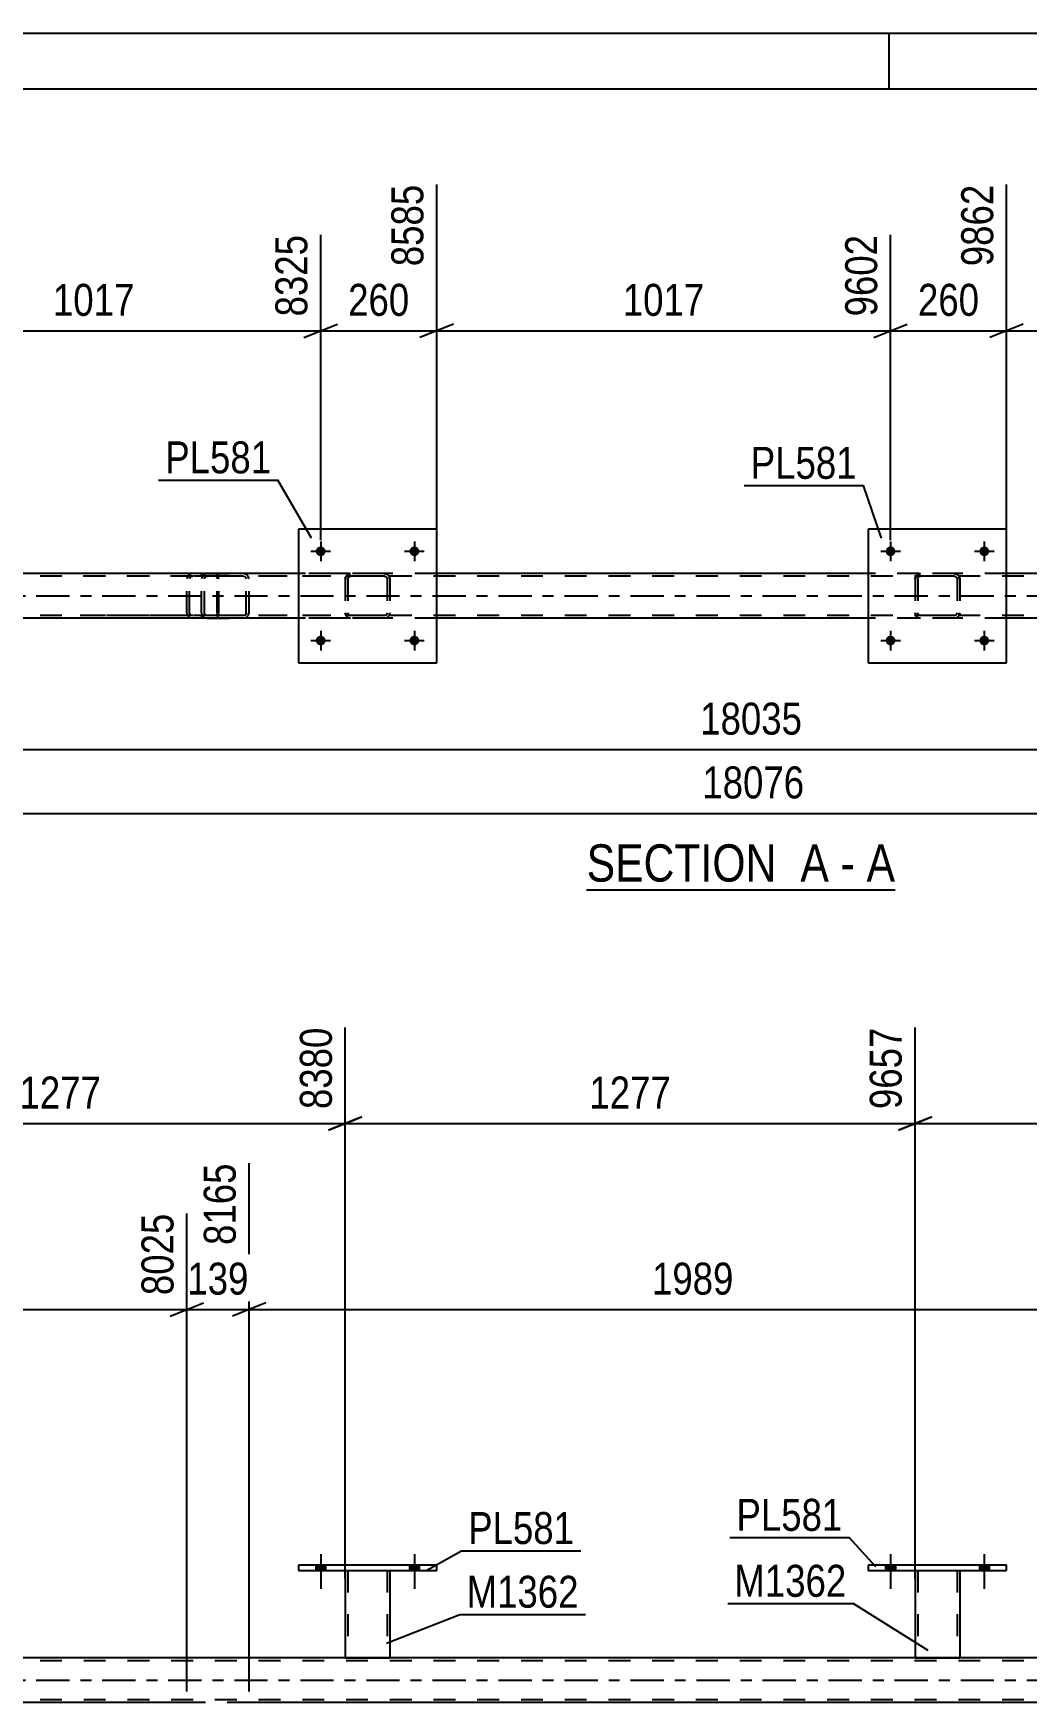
# Model space of a CAD drawing. Header units: millimetres. Extents: x 0 to 841, y 0 to 594.
# Drawn here: x 344.3 to 433.3, y 444.4 to 594 of the extents above; entities that cross this region are included whole.
import ezdxf

# ---------------------------------------------------------------- set-up
doc = ezdxf.new("R2010")
doc.units = ezdxf.units.MM
doc.linetypes.add('DXK_LINE_DOT2', pattern=[3.9198, 1.9599, -1.9599])
doc.linetypes.add('DXK_LINE_DOT3', pattern=[5.9187, 2.979, -0.9799, 0.9799, -0.9799])
doc.styles.add('Arial Narrow', font='ARIALN.TTF', dxfattribs={"height": 0.2})

# ---------------------------------------------------------------- blocks, each defined once
blk = doc.blocks.new('Unknown-272366397-1135')
at = {"color": 5, "linetype": 'Continuous'}
for p, q in [((841, 594), (0, 594)), ((421, 589), (421, 594)), ((836, 589), (5, 589))]:
    blk.add_line(p, q, dxfattribs=at)
blk = doc.blocks.new('Unknown-272366397-11 - 4307')
at = {"color": 6, "linetype": 'Continuous'}
blk.add_line((393.87, 517.21), (421.51, 517.21), dxfattribs=at)
at = {"color": 0, "linetype": 'Continuous'}
for points in [[(411.98, 517.96), (411.98, 521.46), (393.87, 521.46), (393.87, 517.96)], [(415.58, 517.96), (415.58, 521.46), (413.03, 521.46), (413.03, 517.96)], [(417.91, 517.96), (417.91, 521.46), (416.63, 521.46), (416.63, 517.96)], [(421.51, 517.96), (421.51, 521.46), (418.96, 521.46), (418.96, 517.96)]]:
    blk.add_wipeout(points, dxfattribs=at)
at = {"color": 7, "linetype": 'Continuous', "style": 'Arial Narrow'}
for s, p in [('SECTION ', (393.87, 517.96)), ('A', (413.03, 517.96)), ('A', (418.96, 517.96)), ('-', (416.63, 517.96))]:
    blk.add_text(s, height=3.34, dxfattribs=at).set_placement(p)
blk = doc.blocks.new('Part-272366397-7322 - 4307')
at = {"color": 7, "linetype": 'DXK_LINE_DOT2'}
for p, q in [((423.31, 545.09), (423.35, 545.27)), ((423.35, 545.27), (423.31, 545.09)), ((423.31, 545.09), (423.31, 542.05)), ((423.55, 545.09), (423.57, 545.18)), ((423.55, 545.09), (423.55, 542.05)), ((423.57, 545.18), (423.62, 545.26)), ((423.61, 545.53), (423.79, 545.57)), ((423.79, 545.57), (423.61, 545.53)), ((423.62, 545.26), (423.7, 545.31)), ((423.7, 545.31), (423.79, 545.33)), ((426.83, 545.57), (423.79, 545.57)), ((426.83, 545.33), (423.79, 545.33)), ((426.83, 545.57), (427.01, 545.53)), ((427.01, 545.53), (426.83, 545.57)), ((426.83, 545.33), (426.92, 545.31)), ((426.92, 545.31), (427, 545.26)), ((427, 545.26), (427.05, 545.18)), ((427.05, 545.18), (427.07, 545.09)), ((427.07, 545.09), (427.07, 542.05)), ((427.27, 545.27), (427.31, 545.09)), ((427.31, 545.09), (427.27, 545.27)), ((427.31, 545.09), (427.31, 542.05)), ((423.35, 541.87), (423.31, 542.05)), ((423.31, 542.05), (423.35, 541.87)), ((423.57, 541.96), (423.55, 542.05)), ((423.62, 541.88), (423.57, 541.96)), ((423.7, 541.83), (423.62, 541.88)), ((423.79, 541.81), (423.7, 541.83)), ((426.83, 541.81), (423.79, 541.81)), ((426.92, 541.83), (426.83, 541.81)), ((427, 541.88), (426.92, 541.83)), ((427.05, 541.96), (427, 541.88)), ((427.07, 542.05), (427.05, 541.96)), ((427.31, 542.05), (427.27, 541.87)), ((427.27, 541.87), (427.31, 542.05)), ((423.79, 541.57), (423.61, 541.61)), ((423.61, 541.61), (423.79, 541.57)), ((426.83, 541.57), (423.79, 541.57)), ((427.01, 541.61), (426.83, 541.57)), ((426.83, 541.57), (427.01, 541.61))]:
    blk.add_line(p, q, dxfattribs=at)
at = {"color": 7, "linetype": 'DXK_LINE_DOT3'}
blk.add_line((425.31, 543.57), (425.31, 543.57), dxfattribs=at)
at = {"color": 7, "linetype": 'DXK_LINE_DOT2'}
for centre, start, end in [((423.79, 545.09), 112.5, 157.5), ((423.79, 545.09), 112.5, 157.5), ((426.83, 545.09), 22.5, 67.5), ((426.83, 545.09), 22.5, 67.5), ((423.79, 542.05), 202.5, 247.5), ((423.79, 542.05), 202.5, 247.5), ((426.83, 542.05), 292.5, 337.5), ((426.83, 542.05), 292.5, 337.5)]:
    blk.add_arc(centre, 0.48, start, end, dxfattribs=at)
blk = doc.blocks.new('Part-272366397-4358 - 4307')
at = {"color": 7, "linetype": 'DXK_LINE_DOT2'}
for p, q in [((359.38, 545.26), (359.35, 545.09)), ((359.35, 542.05), (359.35, 545.09)), ((359.39, 545.27), (359.38, 545.26)), ((359.6, 545.09), (359.62, 545.18)), ((359.6, 542.05), (359.6, 545.09)), ((359.62, 545.18), (359.68, 545.26)), ((359.86, 545.57), (359.66, 545.53)), ((359.68, 545.26), (359.76, 545.31)), ((359.76, 545.31), (359.86, 545.33)), ((359.86, 545.57), (363.09, 545.57)), ((374.85, 545.57), (359.86, 545.57)), ((374.85, 545.33), (359.86, 545.33)), ((363.29, 545.53), (363.09, 545.57)), ((363.09, 545.33), (363.19, 545.31)), ((363.19, 545.31), (363.28, 545.26)), ((363.28, 545.26), (363.33, 545.18)), ((363.33, 545.18), (363.35, 545.09)), ((363.35, 542.05), (363.35, 545.09)), ((363.57, 545.26), (363.57, 545.27)), ((363.61, 545.09), (363.57, 545.26)), ((363.61, 542.05), (363.61, 545.09)), ((359.35, 542.05), (359.39, 541.87)), ((359.62, 541.96), (359.6, 542.05)), ((359.68, 541.88), (359.62, 541.96)), ((359.76, 541.83), (359.68, 541.88)), ((359.86, 541.81), (359.76, 541.83)), ((374.85, 541.81), (359.86, 541.81)), ((363.19, 541.83), (363.09, 541.81)), ((363.28, 541.88), (363.19, 541.83)), ((363.33, 541.96), (363.28, 541.88)), ((363.35, 542.05), (363.33, 541.96)), ((363.57, 541.87), (363.61, 542.05)), ((359.66, 541.61), (359.86, 541.57)), ((359.86, 541.57), (363.09, 541.57)), ((374.85, 541.57), (359.86, 541.57)), ((363.09, 541.57), (363.29, 541.61))]:
    blk.add_line(p, q, dxfattribs=at)
for centre, start, end in [((359.84, 545.07), 110.7583, 155.68), ((363.11, 545.07), 24.32, 69.2417), ((359.84, 542.07), 204.32, 249.2417), ((363.11, 542.07), 290.7583, 335.68)]:
    blk.add_arc(centre, 0.496, start, end, dxfattribs=at)
blk = doc.blocks.new('Part-272366397-7321 - 4307')
at = {"color": 2, "linetype": 'Continuous'}
for p, q in [((380.43, 549.57), (368.03, 549.57)), ((368.03, 549.57), (368.03, 537.57)), ((380.43, 537.57), (380.43, 549.57)), ((368.03, 537.57), (380.43, 537.57))]:
    blk.add_line(p, q, dxfattribs=at)
blk = doc.blocks.new('Part-272366397-4423 - 4307')
at = {"color": 7, "linetype": 'DXK_LINE_DOT2'}
for p, q in [((758.41, 545.33), (95.95, 545.33)), ((380.43, 545.57), (368.03, 545.57)), ((431.51, 545.57), (419.11, 545.57)), ((758.41, 541.81), (95.95, 541.81)), ((380.43, 541.57), (368.03, 541.57)), ((431.51, 541.57), (419.11, 541.57))]:
    blk.add_line(p, q, dxfattribs=at)
at = {"color": 2, "linetype": 'Continuous'}
for p, q in [((368.03, 545.57), (329.35, 545.57)), ((419.11, 545.57), (380.43, 545.57)), ((470.19, 545.57), (431.51, 545.57)), ((368.03, 541.57), (329.35, 541.57)), ((419.11, 541.57), (380.43, 541.57)), ((470.19, 541.57), (431.51, 541.57))]:
    blk.add_line(p, q, dxfattribs=at)
at = {"color": 7, "linetype": 'DXK_LINE_DOT3'}
blk.add_line((95.95, 543.57), (758.41, 543.57), dxfattribs=at)
blk = doc.blocks.new('Part-272366397-7320 - 4307')
at = {"color": 7, "linetype": 'DXK_LINE_DOT2'}
for p, q in [((372.23, 545.09), (372.27, 545.27)), ((372.27, 545.27), (372.23, 545.09)), ((372.23, 545.09), (372.23, 542.05)), ((372.47, 545.09), (372.49, 545.18)), ((372.47, 545.09), (372.47, 542.05)), ((372.49, 545.18), (372.54, 545.26)), ((372.53, 545.53), (372.71, 545.57)), ((372.71, 545.57), (372.53, 545.53)), ((372.54, 545.26), (372.62, 545.31)), ((372.62, 545.31), (372.71, 545.33)), ((375.75, 545.57), (372.71, 545.57)), ((375.75, 545.33), (372.71, 545.33)), ((375.75, 545.57), (375.93, 545.53)), ((375.93, 545.53), (375.75, 545.57)), ((375.75, 545.33), (375.84, 545.31)), ((375.84, 545.31), (375.92, 545.26)), ((375.92, 545.26), (375.97, 545.18)), ((375.97, 545.18), (375.99, 545.09)), ((375.99, 545.09), (375.99, 542.05)), ((376.19, 545.27), (376.23, 545.09)), ((376.23, 545.09), (376.19, 545.27)), ((376.23, 545.09), (376.23, 542.05)), ((372.27, 541.87), (372.23, 542.05)), ((372.23, 542.05), (372.27, 541.87)), ((372.49, 541.96), (372.47, 542.05)), ((372.54, 541.88), (372.49, 541.96)), ((372.62, 541.83), (372.54, 541.88)), ((372.71, 541.81), (372.62, 541.83)), ((375.75, 541.81), (372.71, 541.81)), ((375.84, 541.83), (375.75, 541.81)), ((375.92, 541.88), (375.84, 541.83)), ((375.97, 541.96), (375.92, 541.88)), ((375.99, 542.05), (375.97, 541.96)), ((376.23, 542.05), (376.19, 541.87)), ((376.19, 541.87), (376.23, 542.05)), ((372.71, 541.57), (372.53, 541.61)), ((372.53, 541.61), (372.71, 541.57)), ((375.75, 541.57), (372.71, 541.57)), ((375.93, 541.61), (375.75, 541.57)), ((375.75, 541.57), (375.93, 541.61))]:
    blk.add_line(p, q, dxfattribs=at)
at = {"color": 7, "linetype": 'DXK_LINE_DOT3'}
blk.add_line((374.23, 543.57), (374.23, 543.57), dxfattribs=at)
at = {"color": 7, "linetype": 'DXK_LINE_DOT2'}
for centre, start, end in [((372.71, 545.09), 112.5, 157.5), ((372.71, 545.09), 112.5, 157.5), ((375.75, 545.09), 22.5, 67.5), ((375.75, 545.09), 22.5, 67.5), ((372.71, 542.05), 202.5, 247.5), ((372.71, 542.05), 202.5, 247.5), ((375.75, 542.05), 292.5, 337.5), ((375.75, 542.05), 292.5, 337.5)]:
    blk.add_arc(centre, 0.48, start, end, dxfattribs=at)
blk = doc.blocks.new('Part-272366397-4372 - 4307')
at = {"color": 7, "linetype": 'DXK_LINE_DOT2'}
for p, q in [((359.35, 545.57), (348.47, 545.57)), ((358.53, 545.33), (348.47, 545.33)), ((358.07, 545.26), (358.03, 545.09)), ((358.03, 542.05), (358.03, 545.09)), ((358.07, 545.27), (358.07, 545.26)), ((358.28, 545.09), (358.3, 545.18)), ((358.28, 542.05), (358.28, 545.09)), ((358.3, 545.18), (358.36, 545.26)), ((358.53, 545.57), (358.34, 545.53)), ((358.36, 545.26), (358.44, 545.31)), ((358.44, 545.31), (358.53, 545.33)), ((360.62, 545.57), (358.53, 545.57)), ((360.62, 545.33), (358.53, 545.33)), ((359.35, 545.33), (359.35, 545.57)), ((360.73, 545.53), (360.62, 545.57)), ((360.62, 545.33), (360.68, 545.31)), ((360.68, 545.31), (360.72, 545.26)), ((360.72, 545.26), (360.75, 545.18)), ((360.82, 545.43), (360.73, 545.53)), ((360.75, 545.18), (360.76, 545.09)), ((360.76, 542.05), (360.76, 545.09)), ((360.88, 545.27), (360.82, 545.43)), ((360.9, 545.09), (360.88, 545.27)), ((360.9, 542.05), (360.9, 545.09)), ((360.62, 541.81), (348.47, 541.81)), ((358.03, 542.05), (358.07, 541.87)), ((358.3, 541.96), (358.28, 542.05)), ((358.36, 541.88), (358.3, 541.96)), ((358.44, 541.83), (358.36, 541.88)), ((358.53, 541.81), (358.44, 541.83)), ((359.35, 541.81), (359.35, 541.57)), ((360.68, 541.83), (360.62, 541.81)), ((360.72, 541.88), (360.68, 541.83)), ((360.75, 541.96), (360.72, 541.88)), ((360.73, 541.61), (360.82, 541.71)), ((360.76, 542.05), (360.75, 541.96)), ((360.82, 541.71), (360.88, 541.87)), ((360.88, 541.87), (360.9, 542.05)), ((359.35, 541.57), (348.47, 541.57)), ((358.34, 541.61), (358.53, 541.57)), ((360.62, 541.57), (358.53, 541.57)), ((360.62, 541.57), (360.73, 541.61))]:
    blk.add_line(p, q, dxfattribs=at)
for centre, start, end in [((358.52, 545.08), 111.1941, 156.1506), ((358.52, 542.07), 203.8494, 248.8059)]:
    blk.add_arc(centre, 0.492, start, end, dxfattribs=at)
blk = doc.blocks.new('Part-272366397-7323 - 4307')
at = {"color": 2, "linetype": 'Continuous'}
for p, q in [((431.51, 549.57), (419.11, 549.57)), ((419.11, 549.57), (419.11, 537.57)), ((431.51, 537.57), (431.51, 549.57)), ((419.11, 537.57), (431.51, 537.57))]:
    blk.add_line(p, q, dxfattribs=at)
blk = doc.blocks.new('Bolt-272366397-7350 - 4307')
at = {"linetype": 'Continuous'}
for points in [[(370.47, 539.57, -1), (369.59, 539.57, -1)], [(378.87, 539.57, -1), (377.99, 539.57, -1)]]:
    blk.add_hatch(color=1, dxfattribs=at).paths.add_polyline_path(points)
at = {"color": 1, "linetype": 'Continuous'}
for p, q in [((370.03, 540.45), (370.03, 538.69)), ((378.43, 540.45), (378.43, 538.69)), ((369.15, 539.57), (370.91, 539.57)), ((377.55, 539.57), (379.31, 539.57))]:
    blk.add_line(p, q, dxfattribs=at)
blk = doc.blocks.new('Bolt-272366397-7351 - 4307')
at = {"linetype": 'Continuous'}
for points in [[(370.47, 547.57, -1), (369.59, 547.57, -1)], [(378.87, 547.57, -1), (377.99, 547.57, -1)]]:
    blk.add_hatch(color=1, dxfattribs=at).paths.add_polyline_path(points)
at = {"color": 1, "linetype": 'Continuous'}
for p, q in [((370.03, 548.45), (370.03, 546.69)), ((378.43, 548.45), (378.43, 546.69)), ((369.15, 547.57), (370.91, 547.57)), ((377.55, 547.57), (379.31, 547.57))]:
    blk.add_line(p, q, dxfattribs=at)
blk = doc.blocks.new('Bolt-272366397-7352 - 4307')
at = {"linetype": 'Continuous'}
for points in [[(421.55, 539.57, -1), (420.67, 539.57, -1)], [(429.95, 539.57, -1), (429.07, 539.57, -1)]]:
    blk.add_hatch(color=1, dxfattribs=at).paths.add_polyline_path(points)
at = {"color": 1, "linetype": 'Continuous'}
for p, q in [((421.11, 540.45), (421.11, 538.69)), ((429.51, 540.45), (429.51, 538.69)), ((420.23, 539.57), (421.99, 539.57)), ((428.63, 539.57), (430.39, 539.57))]:
    blk.add_line(p, q, dxfattribs=at)
blk = doc.blocks.new('Bolt-272366397-7353 - 4307')
at = {"linetype": 'Continuous'}
for points in [[(421.55, 547.57, -1), (420.67, 547.57, -1)], [(429.95, 547.57, -1), (429.07, 547.57, -1)]]:
    blk.add_hatch(color=1, dxfattribs=at).paths.add_polyline_path(points)
at = {"color": 1, "linetype": 'Continuous'}
for p, q in [((421.11, 548.45), (421.11, 546.69)), ((429.51, 548.45), (429.51, 546.69)), ((420.23, 547.57), (421.99, 547.57)), ((428.63, 547.57), (430.39, 547.57))]:
    blk.add_line(p, q, dxfattribs=at)
blk = doc.blocks.new('Bolt-272366397-6246 - 2830')
at = {"linetype": 'Continuous'}
for points in [[(369.59, 456.2), (370.47, 456.2), (370.47, 456.68), (369.59, 456.68)], [(377.99, 456.2), (378.87, 456.2), (378.87, 456.68), (377.99, 456.68)]]:
    blk.add_hatch(color=1, dxfattribs=at).paths.add_polyline_path(points)
at = {"color": 1, "linetype": 'Continuous'}
for p, q in [((369.59, 456.68), (369.59, 456.2)), ((370.03, 457.68), (370.03, 454.56)), ((370.47, 456.68), (370.47, 456.2)), ((377.99, 456.68), (377.99, 456.2)), ((378.43, 457.68), (378.43, 454.56)), ((378.87, 456.68), (378.87, 456.2))]:
    blk.add_line(p, q, dxfattribs=at)
blk = doc.blocks.new('Part-272366397-2989 - 2830')
at = {"color": 2, "linetype": 'Continuous'}
for p, q in [((751.77, 448.36), (95.95, 448.36)), ((358.03, 444.36), (278.47, 444.36)), ((443.16, 444.36), (363.61, 444.36))]:
    blk.add_line(p, q, dxfattribs=at)
at = {"color": 7, "linetype": 'DXK_LINE_DOT2'}
for p, q in [((758.41, 448.12), (95.95, 448.12)), ((758.41, 444.6), (95.95, 444.6)), ((363.61, 444.36), (358.03, 444.36))]:
    blk.add_line(p, q, dxfattribs=at)
at = {"color": 7, "linetype": 'DXK_LINE_DOT3'}
blk.add_line((95.95, 446.36), (758.41, 446.36), dxfattribs=at)
blk = doc.blocks.new('Part-272366397-6219 - 2830')
at = {"color": 2, "linetype": 'Continuous'}
for p, q in [((419.11, 456.68), (419.11, 456.2)), ((431.51, 456.68), (419.11, 456.68)), ((431.51, 456.2), (431.51, 456.68)), ((419.11, 456.2), (431.51, 456.2))]:
    blk.add_line(p, q, dxfattribs=at)
blk = doc.blocks.new('Part-272366397-6216 - 2830')
at = {"color": 2, "linetype": 'Continuous'}
for p, q in [((372.23, 456.2), (372.23, 448.36)), ((376.23, 456.2), (376.23, 448.36)), ((372.23, 448.36), (376.23, 448.36))]:
    blk.add_line(p, q, dxfattribs=at)
at = {"color": 7, "linetype": 'DXK_LINE_DOT2'}
for p, q in [((372.23, 456.2), (376.23, 456.2)), ((372.23, 456.2), (372.23, 456.2)), ((372.23, 456.2), (372.23, 456.2)), ((372.47, 456.2), (372.47, 448.36)), ((375.99, 456.2), (375.99, 448.36)), ((376.23, 456.2), (376.23, 456.2)), ((376.23, 456.2), (376.23, 456.2)), ((375.97, 448.36), (375.93, 448.36)), ((375.93, 448.36), (375.97, 448.36)), ((375.99, 448.36), (375.97, 448.36)), ((375.97, 448.36), (375.99, 448.36))]:
    blk.add_line(p, q, dxfattribs=at)
blk = doc.blocks.new('Part-272366397-6217 - 2830')
at = {"color": 2, "linetype": 'Continuous'}
for p, q in [((368.03, 456.68), (368.03, 456.2)), ((380.43, 456.68), (368.03, 456.68)), ((380.43, 456.2), (380.43, 456.68)), ((368.03, 456.2), (380.43, 456.2))]:
    blk.add_line(p, q, dxfattribs=at)
blk = doc.blocks.new('Part-272366397-6218 - 2830')
at = {"color": 2, "linetype": 'Continuous'}
for p, q in [((423.31, 456.2), (423.31, 448.36)), ((427.31, 456.2), (427.31, 448.36)), ((423.31, 448.36), (427.31, 448.36))]:
    blk.add_line(p, q, dxfattribs=at)
at = {"color": 7, "linetype": 'DXK_LINE_DOT2'}
for p, q in [((423.31, 456.2), (427.31, 456.2)), ((423.31, 456.2), (423.31, 456.2)), ((423.31, 456.2), (423.31, 456.2)), ((423.55, 456.2), (423.55, 448.36)), ((427.07, 456.2), (427.07, 448.36)), ((427.31, 456.2), (427.31, 456.2)), ((427.31, 456.2), (427.31, 456.2)), ((427.05, 448.36), (427.01, 448.36)), ((427.01, 448.36), (427.05, 448.36)), ((427.07, 448.36), (427.05, 448.36)), ((427.05, 448.36), (427.07, 448.36))]:
    blk.add_line(p, q, dxfattribs=at)
blk = doc.blocks.new('Bolt-272366397-6247 - 2830')
at = {"linetype": 'Continuous'}
for points in [[(369.59, 456.2), (370.47, 456.2), (370.47, 456.68), (369.59, 456.68)], [(377.99, 456.2), (378.87, 456.2), (378.87, 456.68), (377.99, 456.68)]]:
    blk.add_hatch(color=1, dxfattribs=at).paths.add_polyline_path(points)
at = {"color": 1, "linetype": 'Continuous'}
for p, q in [((369.59, 456.68), (369.59, 456.2)), ((370.03, 457.68), (370.03, 454.56)), ((370.47, 456.68), (370.47, 456.2)), ((377.99, 456.68), (377.99, 456.2)), ((378.43, 457.68), (378.43, 454.56)), ((378.87, 456.68), (378.87, 456.2))]:
    blk.add_line(p, q, dxfattribs=at)
blk = doc.blocks.new('Bolt-272366397-6248 - 2830')
at = {"linetype": 'Continuous'}
for points in [[(420.67, 456.2), (421.55, 456.2), (421.55, 456.68), (420.67, 456.68)], [(429.07, 456.2), (429.95, 456.2), (429.95, 456.68), (429.07, 456.68)]]:
    blk.add_hatch(color=1, dxfattribs=at).paths.add_polyline_path(points)
at = {"color": 1, "linetype": 'Continuous'}
for p, q in [((420.67, 456.68), (420.67, 456.2)), ((421.11, 457.68), (421.11, 454.56)), ((421.55, 456.68), (421.55, 456.2)), ((429.07, 456.68), (429.07, 456.2)), ((429.51, 457.68), (429.51, 454.56)), ((429.95, 456.68), (429.95, 456.2))]:
    blk.add_line(p, q, dxfattribs=at)
blk = doc.blocks.new('Bolt-272366397-6249 - 2830')
at = {"linetype": 'Continuous'}
for points in [[(420.67, 456.2), (421.55, 456.2), (421.55, 456.68), (420.67, 456.68)], [(429.07, 456.2), (429.95, 456.2), (429.95, 456.68), (429.07, 456.68)]]:
    blk.add_hatch(color=1, dxfattribs=at).paths.add_polyline_path(points)
at = {"color": 1, "linetype": 'Continuous'}
for p, q in [((420.67, 456.68), (420.67, 456.2)), ((421.11, 457.68), (421.11, 454.56)), ((421.55, 456.68), (421.55, 456.2)), ((429.07, 456.68), (429.07, 456.2)), ((429.51, 457.68), (429.51, 454.56)), ((429.95, 456.68), (429.95, 456.2))]:
    blk.add_line(p, q, dxfattribs=at)
blk = doc.blocks.new('StraightDimension-272366397-13897 - 4307')
at = {"color": 7, "linetype": 'Continuous'}
for p, q in [((380.43, 549.52), (380.43, 580.44)), ((370.03, 548.57), (370.03, 575.94)), ((368.53, 566.73), (371.53, 567.93)), ((370.03, 567.33), (380.43, 567.33)), ((381.93, 567.93), (378.93, 566.73))]:
    blk.add_line(p, q, dxfattribs=at)
at = {"color": 0}
blk.add_wipeout([(378.57, 568.08), (378.57, 572.28), (371.89, 572.28), (371.89, 568.08)], dxfattribs=at)
at = {"color": 3, "style": 'Arial Narrow'}
blk.add_text('260', height=2.863, dxfattribs=at).set_placement((372.49, 568.68))
at = {"color": 0, "linetype": 'Continuous'}
blk.add_wipeout([(379.83, 581.04), (375.63, 581.04), (375.63, 572.53), (379.83, 572.53)], dxfattribs=at)
at = {"color": 3, "linetype": 'Continuous', "style": 'Arial Narrow'}
blk.add_text('8585', height=2.863, rotation=90.0002, dxfattribs=at).set_placement((379.23, 573.13))
blk = doc.blocks.new('StraightDimension-272366397-13894 - 4307')
at = {"color": 7, "linetype": 'Continuous'}
for p, q in [((431.51, 548.57), (431.51, 580.44)), ((472.19, 548.57), (472.19, 577.77)), ((433.01, 567.93), (430.01, 566.73)), ((431.51, 567.33), (472.19, 567.33)), ((470.69, 566.73), (473.69, 567.93))]:
    blk.add_line(p, q, dxfattribs=at)
at = {"color": 0}
blk.add_wipeout([(456.11, 568.08), (456.11, 572.28), (447.59, 572.28), (447.59, 568.08)], dxfattribs=at)
at = {"color": 3, "style": 'Arial Narrow'}
blk.add_text('1017', height=2.863, dxfattribs=at).set_placement((448.19, 568.68))
at = {"color": 0, "linetype": 'Continuous'}
blk.add_wipeout([(471.59, 578.37), (467.39, 578.37), (467.39, 568.03), (471.59, 568.03)], dxfattribs=at)
at = {"color": 3, "linetype": 'Continuous', "style": 'Arial Narrow'}
blk.add_text('10879', height=2.863, rotation=90.0002, dxfattribs=at).set_placement((470.99, 568.63))
blk = doc.blocks.new('StraightDimension-272366397-4458 - 4307')
at = {"color": 7, "linetype": 'Continuous'}
blk.add_line((58.83, 529.79), (758.41, 529.79), dxfattribs=at)
at = {"color": 0}
blk.add_wipeout([(413.79, 530.54), (413.79, 534.74), (403.45, 534.74), (403.45, 530.54)], dxfattribs=at)
at = {"color": 3, "style": 'Arial Narrow'}
blk.add_text('18035', height=2.863, dxfattribs=at).set_placement((404.05, 531.14))
blk = doc.blocks.new('StraightDimension-272366397-9369 - 4307')
at = {"color": 7, "linetype": 'Continuous'}
blk.add_line((58.19, 524.07), (759.43, 524.07), dxfattribs=at)
at = {"color": 0}
blk.add_wipeout([(413.98, 524.82), (413.98, 529.02), (403.64, 529.02), (403.64, 524.82)], dxfattribs=at)
at = {"color": 3, "style": 'Arial Narrow'}
blk.add_text('18076', height=2.863, dxfattribs=at).set_placement((404.24, 525.42))
blk = doc.blocks.new('StraightDimension-272366397-13895 - 4307')
at = {"color": 7, "linetype": 'Continuous'}
for p, q in [((431.51, 548.57), (431.51, 580.44)), ((421.11, 548.57), (421.11, 575.94)), ((419.61, 566.73), (422.61, 567.93)), ((421.11, 567.33), (431.51, 567.33)), ((433.01, 567.93), (430.01, 566.73))]:
    blk.add_line(p, q, dxfattribs=at)
at = {"color": 0}
blk.add_wipeout([(429.65, 568.08), (429.65, 572.28), (422.97, 572.28), (422.97, 568.08)], dxfattribs=at)
at = {"color": 3, "style": 'Arial Narrow'}
blk.add_text('260', height=2.863, dxfattribs=at).set_placement((423.57, 568.68))
at = {"color": 0, "linetype": 'Continuous'}
blk.add_wipeout([(430.91, 581.04), (426.71, 581.04), (426.71, 572.53), (430.91, 572.53)], dxfattribs=at)
at = {"color": 3, "linetype": 'Continuous', "style": 'Arial Narrow'}
blk.add_text('9862', height=2.863, rotation=90.0002, dxfattribs=at).set_placement((430.31, 573.13))
blk = doc.blocks.new('StraightDimension-272366397-13896 - 4307')
at = {"color": 7, "linetype": 'Continuous'}
for p, q in [((380.43, 549.52), (380.43, 580.44)), ((421.11, 548.57), (421.11, 575.94)), ((381.93, 567.93), (378.93, 566.73)), ((380.43, 567.33), (421.11, 567.33)), ((419.61, 566.73), (422.61, 567.93))]:
    blk.add_line(p, q, dxfattribs=at)
at = {"color": 0}
blk.add_wipeout([(405.03, 568.08), (405.03, 572.28), (396.51, 572.28), (396.51, 568.08)], dxfattribs=at)
at = {"color": 3, "style": 'Arial Narrow'}
blk.add_text('1017', height=2.863, dxfattribs=at).set_placement((397.11, 568.68))
at = {"color": 0, "linetype": 'Continuous'}
blk.add_wipeout([(420.51, 576.54), (416.31, 576.54), (416.31, 568.03), (420.51, 568.03)], dxfattribs=at)
at = {"color": 3, "linetype": 'Continuous', "style": 'Arial Narrow'}
blk.add_text('9602', height=2.863, rotation=90.0002, dxfattribs=at).set_placement((419.91, 568.63))
blk = doc.blocks.new('StraightDimension-272366397-13898 - 4307')
at = {"color": 7, "linetype": 'Continuous'}
for p, q in [((329.35, 549.32), (329.35, 580.44)), ((370.03, 548.57), (370.03, 575.94)), ((330.85, 567.93), (327.85, 566.73)), ((329.35, 567.33), (370.03, 567.33)), ((368.53, 566.73), (371.53, 567.93))]:
    blk.add_line(p, q, dxfattribs=at)
at = {"color": 0}
blk.add_wipeout([(353.95, 568.08), (353.95, 572.28), (345.43, 572.28), (345.43, 568.08)], dxfattribs=at)
at = {"color": 3, "style": 'Arial Narrow'}
blk.add_text('1017', height=2.863, dxfattribs=at).set_placement((346.03, 568.68))
at = {"color": 0, "linetype": 'Continuous'}
blk.add_wipeout([(369.43, 576.54), (365.23, 576.54), (365.23, 568.03), (369.43, 568.03)], dxfattribs=at)
at = {"color": 3, "linetype": 'Continuous', "style": 'Arial Narrow'}
blk.add_text('8325', height=2.863, rotation=90.0002, dxfattribs=at).set_placement((368.83, 568.63))
blk = doc.blocks.new('StraightDimension-272366397-16118 - 2830')
at = {"color": 7, "linetype": 'Continuous'}
for p, q in [((321.15, 455.48), (321.15, 504.88)), ((372.23, 455.48), (372.23, 504.88)), ((322.65, 496.87), (319.65, 495.67)), ((370.73, 495.67), (373.73, 496.87)), ((321.15, 496.27), (372.23, 496.27))]:
    blk.add_line(p, q, dxfattribs=at)
at = {"color": 0}
blk.add_wipeout([(350.95, 497.02), (350.95, 501.22), (342.43, 501.22), (342.43, 497.02)], dxfattribs=at)
at = {"color": 3, "style": 'Arial Narrow'}
blk.add_text('1277', height=2.863, dxfattribs=at).set_placement((343.03, 497.62))
at = {"color": 0, "linetype": 'Continuous'}
blk.add_wipeout([(371.63, 505.48), (367.43, 505.48), (367.43, 496.97), (371.63, 496.97)], dxfattribs=at)
at = {"color": 3, "linetype": 'Continuous', "style": 'Arial Narrow'}
blk.add_text('8380', height=2.863, rotation=90.0002, dxfattribs=at).set_placement((371.03, 497.57))
blk = doc.blocks.new('StraightDimension-272366397-3710 - 2830')
at = {"color": 7, "linetype": 'Continuous'}
for p, q in [((363.61, 445.36), (363.61, 492.71)), ((443.16, 445.36), (443.16, 490.04)), ((365.11, 480.19), (362.11, 478.99)), ((363.61, 479.59), (443.16, 479.59)), ((441.66, 478.99), (444.66, 480.19))]:
    blk.add_line(p, q, dxfattribs=at)
at = {"color": 0}
blk.add_wipeout([(407.64, 480.34), (407.64, 484.54), (399.13, 484.54), (399.13, 480.34)], dxfattribs=at)
at = {"color": 3, "style": 'Arial Narrow'}
blk.add_text('1989', height=2.863, dxfattribs=at).set_placement((399.73, 480.94))
at = {"color": 0, "linetype": 'Continuous'}
blk.add_wipeout([(442.56, 490.64), (438.36, 490.64), (438.36, 480.29), (442.56, 480.29)], dxfattribs=at)
at = {"color": 3, "linetype": 'Continuous', "style": 'Arial Narrow'}
blk.add_text('10154', height=2.863, rotation=90.0002, dxfattribs=at).set_placement((441.96, 480.89))
blk = doc.blocks.new('StraightDimension-272366397-16116 - 2830')
at = {"color": 7, "linetype": 'Continuous'}
for p, q in [((474.39, 455.48), (474.39, 506.71)), ((423.31, 455.48), (423.31, 504.88)), ((424.81, 496.87), (421.81, 495.67)), ((472.89, 495.67), (475.89, 496.87)), ((423.31, 496.27), (474.39, 496.27))]:
    blk.add_line(p, q, dxfattribs=at)
at = {"color": 0}
blk.add_wipeout([(453.11, 497.02), (453.11, 501.22), (444.59, 501.22), (444.59, 497.02)], dxfattribs=at)
at = {"color": 3, "style": 'Arial Narrow'}
blk.add_text('1277', height=2.863, dxfattribs=at).set_placement((445.19, 497.62))
at = {"color": 0, "linetype": 'Continuous'}
blk.add_wipeout([(473.79, 507.31), (469.59, 507.31), (469.59, 496.97), (473.79, 496.97)], dxfattribs=at)
at = {"color": 3, "linetype": 'Continuous', "style": 'Arial Narrow'}
blk.add_text('10934', height=2.863, rotation=90.0002, dxfattribs=at).set_placement((473.19, 497.57))
blk = doc.blocks.new('StraightDimension-272366397-3734 - 2830')
at = {"color": 7, "linetype": 'Continuous'}
for p, q in [((363.61, 445.36), (363.61, 492.71)), ((358.03, 445.36), (358.03, 488.21)), ((356.53, 478.99), (359.53, 480.19)), ((358.03, 479.59), (363.61, 479.59)), ((365.11, 480.19), (362.11, 478.99))]:
    blk.add_line(p, q, dxfattribs=at)
at = {"color": 0}
blk.add_wipeout([(364.16, 480.34), (364.16, 484.54), (357.48, 484.54), (357.48, 480.34)], dxfattribs=at)
at = {"color": 3, "style": 'Arial Narrow'}
blk.add_text('139', height=2.863, dxfattribs=at).set_placement((358.08, 480.94))
at = {"color": 0, "linetype": 'Continuous'}
blk.add_wipeout([(363.01, 493.31), (358.81, 493.31), (358.81, 484.79), (363.01, 484.79)], dxfattribs=at)
at = {"color": 3, "linetype": 'Continuous', "style": 'Arial Narrow'}
blk.add_text('8165', height=2.863, rotation=90.0002, dxfattribs=at).set_placement((362.41, 485.39))
blk = doc.blocks.new('StraightDimension-272366397-3782 - 2830')
at = {"color": 7, "linetype": 'Continuous'}
for p, q in [((278.47, 445.36), (278.47, 492.71)), ((358.03, 445.36), (358.03, 488.21)), ((279.97, 480.19), (276.97, 478.99)), ((278.47, 479.59), (358.03, 479.59)), ((356.53, 478.99), (359.53, 480.19))]:
    blk.add_line(p, q, dxfattribs=at)
at = {"color": 0}
blk.add_wipeout([(322.51, 480.34), (322.51, 484.54), (313.99, 484.54), (313.99, 480.34)], dxfattribs=at)
at = {"color": 3, "style": 'Arial Narrow'}
blk.add_text('1989', height=2.863, dxfattribs=at).set_placement((314.59, 480.94))
at = {"color": 0, "linetype": 'Continuous'}
blk.add_wipeout([(357.43, 488.81), (353.23, 488.81), (353.23, 480.29), (357.43, 480.29)], dxfattribs=at)
at = {"color": 3, "linetype": 'Continuous', "style": 'Arial Narrow'}
blk.add_text('8025', height=2.863, rotation=90.0002, dxfattribs=at).set_placement((356.83, 480.89))
blk = doc.blocks.new('StraightDimension-272366397-16117 - 2830')
at = {"color": 7, "linetype": 'Continuous'}
for p, q in [((372.23, 455.48), (372.23, 504.88)), ((423.31, 455.48), (423.31, 504.88)), ((373.73, 496.87), (370.73, 495.67)), ((421.81, 495.67), (424.81, 496.87)), ((372.23, 496.27), (423.31, 496.27))]:
    blk.add_line(p, q, dxfattribs=at)
at = {"color": 0}
blk.add_wipeout([(402.03, 497.02), (402.03, 501.22), (393.51, 501.22), (393.51, 497.02)], dxfattribs=at)
at = {"color": 3, "style": 'Arial Narrow'}
blk.add_text('1277', height=2.863, dxfattribs=at).set_placement((394.11, 497.62))
at = {"color": 0, "linetype": 'Continuous'}
blk.add_wipeout([(422.71, 505.48), (418.51, 505.48), (418.51, 496.97), (422.71, 496.97)], dxfattribs=at)
at = {"color": 3, "linetype": 'Continuous', "style": 'Arial Narrow'}
blk.add_text('9657', height=2.863, rotation=90.0002, dxfattribs=at).set_placement((422.11, 497.57))
blk = doc.blocks.new('Mark-272366397-14294 - 4307')
at = {"color": 0}
blk.add_wipeout([(365.6, 554.56), (365.6, 557.56), (356.1, 557.56), (356.1, 554.56)], dxfattribs=at)
blk.add_wipeout([(365.6, 554.56), (365.6, 557.56), (356.1, 557.56), (356.1, 554.56)], dxfattribs=at)
at = {"color": 30, "linetype": 'Continuous'}
for p in [(355.5, 553.96), (369.2, 548.76)]:
    blk.add_line(p, (366.2, 553.96), dxfattribs=at)
at = {"color": 3, "style": 'Arial Narrow'}
blk.add_text('PL581', height=2.863, dxfattribs=at).set_placement((356.1, 554.56))
blk = doc.blocks.new('Mark-272366397-14297 - 4307')
at = {"color": 0}
blk.add_wipeout([(418.08, 554.07), (418.08, 557.07), (408.58, 557.07), (408.58, 554.07)], dxfattribs=at)
blk.add_wipeout([(418.08, 554.07), (418.08, 557.07), (408.58, 557.07), (408.58, 554.07)], dxfattribs=at)
at = {"color": 30, "linetype": 'Continuous'}
for p in [(407.98, 553.47), (420.29, 548.76)]:
    blk.add_line(p, (418.68, 553.47), dxfattribs=at)
at = {"color": 3, "style": 'Arial Narrow'}
blk.add_text('PL581', height=2.863, dxfattribs=at).set_placement((408.58, 554.07))
blk = doc.blocks.new('Mark-272366397-14715 - 2830')
at = {"color": 0}
blk.add_wipeout([(417.16, 453.85), (417.16, 456.85), (407.11, 456.85), (407.11, 453.85)], dxfattribs=at)
blk.add_wipeout([(417.16, 453.85), (417.16, 456.85), (407.11, 456.85), (407.11, 453.85)], dxfattribs=at)
at = {"color": 30, "linetype": 'Continuous'}
for p in [(406.51, 453.25), (424.47, 449.03)]:
    blk.add_line(p, (417.76, 453.25), dxfattribs=at)
at = {"color": 3, "style": 'Arial Narrow'}
blk.add_text('M1362', height=2.863, dxfattribs=at).set_placement((407.11, 453.85))
blk = doc.blocks.new('Mark-272366397-14709 - 2830')
at = {"color": 0}
blk.add_wipeout([(393.16, 452.87), (393.16, 455.87), (383.11, 455.87), (383.11, 452.87)], dxfattribs=at)
blk.add_wipeout([(393.16, 452.87), (393.16, 455.87), (383.11, 455.87), (383.11, 452.87)], dxfattribs=at)
at = {"color": 30, "linetype": 'Continuous'}
for p, q in [((375.94, 449.68), (382.51, 452.27)), ((382.51, 452.27), (393.76, 452.27))]:
    blk.add_line(p, q, dxfattribs=at)
at = {"color": 3, "style": 'Arial Narrow'}
blk.add_text('M1362', height=2.863, dxfattribs=at).set_placement((383.11, 452.87))
blk = doc.blocks.new('Mark-272366397-14712 - 2830')
at = {"color": 0}
blk.add_wipeout([(392.75, 458.58), (392.75, 461.58), (383.25, 461.58), (383.25, 458.58)], dxfattribs=at)
blk.add_wipeout([(392.75, 458.58), (392.75, 461.58), (383.25, 461.58), (383.25, 458.58)], dxfattribs=at)
at = {"color": 30, "linetype": 'Continuous'}
for p, q in [((379.53, 456.22), (382.65, 457.98)), ((382.65, 457.98), (393.35, 457.98))]:
    blk.add_line(p, q, dxfattribs=at)
at = {"color": 3, "style": 'Arial Narrow'}
blk.add_text('PL581', height=2.863, dxfattribs=at).set_placement((383.25, 458.58))
blk = doc.blocks.new('Mark-272366397-14718 - 2830')
at = {"color": 0}
blk.add_wipeout([(416.81, 459.76), (416.81, 462.76), (407.3, 462.76), (407.3, 459.76)], dxfattribs=at)
blk.add_wipeout([(416.81, 459.76), (416.81, 462.76), (407.3, 462.76), (407.3, 459.76)], dxfattribs=at)
at = {"color": 30, "linetype": 'Continuous'}
for p in [(406.7, 459.16), (419.8, 456.54)]:
    blk.add_line(p, (417.41, 459.16), dxfattribs=at)
at = {"color": 3, "style": 'Arial Narrow'}
blk.add_text('PL581', height=2.863, dxfattribs=at).set_placement((407.3, 459.76))

msp = doc.modelspace()

# ---------------------------------------------------------------- block references
for name in ['Unknown-272366397-1135', 'Part-272366397-7321 - 4307', 'Part-272366397-7323 - 4307', 'Bolt-272366397-7351 - 4307', 'Bolt-272366397-7353 - 4307', 'Part-272366397-4423 - 4307', 'Part-272366397-4372 - 4307', 'Part-272366397-4358 - 4307', 'Part-272366397-7320 - 4307', 'Part-272366397-7322 - 4307', 'Bolt-272366397-7350 - 4307', 'Bolt-272366397-7352 - 4307', 'Part-272366397-6217 - 2830', 'Bolt-272366397-6246 - 2830', 'Bolt-272366397-6247 - 2830', 'Part-272366397-6219 - 2830', 'Bolt-272366397-6248 - 2830', 'Bolt-272366397-6249 - 2830', 'Part-272366397-6216 - 2830', 'Part-272366397-6218 - 2830', 'Part-272366397-2989 - 2830']:
    msp.add_blockref(name, (0, 0))

# ---------------------------------------------------------------- next in the draw order: block references
for name in ['StraightDimension-272366397-13897 - 4307', 'StraightDimension-272366397-13894 - 4307', 'StraightDimension-272366397-4458 - 4307', 'Unknown-272366397-11 - 4307', 'StraightDimension-272366397-16118 - 2830']:
    msp.add_blockref(name, (0, 0))

# ---------------------------------------------------------------- next in the draw order: block references
for name in ['StraightDimension-272366397-13895 - 4307', 'StraightDimension-272366397-13898 - 4307', 'StraightDimension-272366397-9369 - 4307', 'StraightDimension-272366397-3710 - 2830']:
    msp.add_blockref(name, (0, 0))

# ---------------------------------------------------------------- next in the draw order: block references
for name in ['StraightDimension-272366397-13896 - 4307', 'Mark-272366397-14294 - 4307', 'StraightDimension-272366397-16116 - 2830', 'StraightDimension-272366397-3734 - 2830']:
    msp.add_blockref(name, (0, 0))

# ---------------------------------------------------------------- next in the draw order: block references
for name in ['Mark-272366397-14297 - 4307', 'StraightDimension-272366397-16117 - 2830', 'StraightDimension-272366397-3782 - 2830']:
    msp.add_blockref(name, (0, 0))

# ---------------------------------------------------------------- next in the draw order: block references
for name in ['Mark-272366397-14715 - 2830', 'Mark-272366397-14709 - 2830']:
    msp.add_blockref(name, (0, 0))

# ---------------------------------------------------------------- next in the draw order: block references
for name in ['Mark-272366397-14718 - 2830', 'Mark-272366397-14712 - 2830']:
    msp.add_blockref(name, (0, 0))

doc.saveas('drawing.dxf')
